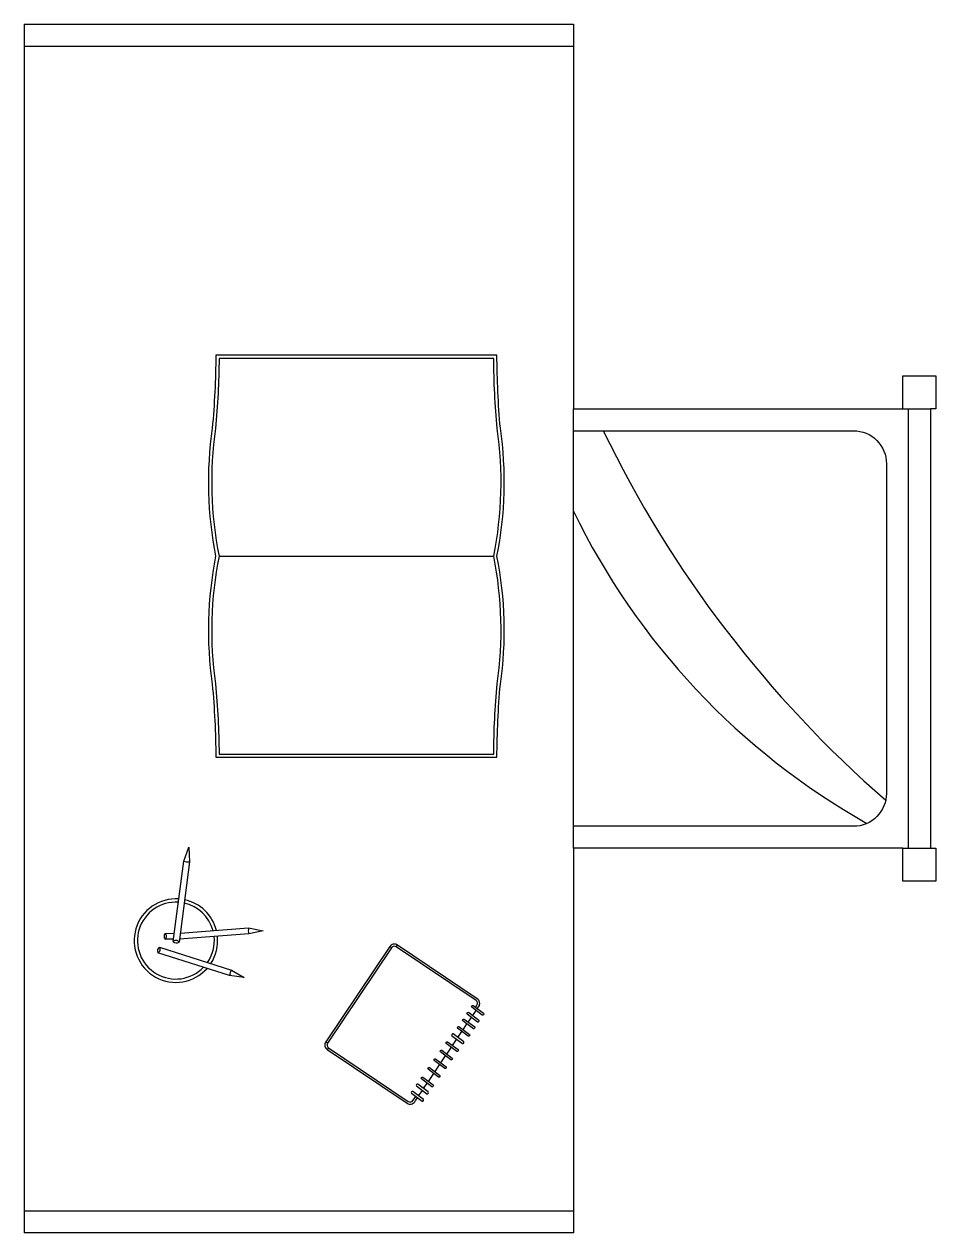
# Model space of a CAD drawing. Header units: millimetres. Extents: x 19.78 to 20.61, y 5.44 to 6.54.
import ezdxf

# ---------------------------------------------------------------- set-up
doc = ezdxf.new("R2010")
doc.units = ezdxf.units.MM
doc.header["$MEASUREMENT"] = 0
doc.layers.get('0').update_dxf_attribs({"linetype": 'CONTINUOUS'})

msp = doc.modelspace()

# ---------------------------------------------------------------- wipeouts: each hides what was drawn before it
msp.add_wipeout([(19.7785, 6.5417), (20.2785, 6.5417), (20.2785, 6.1917), (20.5785, 6.1917), (20.5785, 6.2217), (20.6085, 6.2217), (20.6085, 6.1917), (20.6035, 6.1917), (20.6035, 5.7917), (20.6085, 5.7917), (20.6085, 5.7617), (20.5785, 5.7617), (20.5785, 5.7917), (20.2785, 5.7917), (20.2785, 5.4417), (19.7785, 5.4417)])

# ---------------------------------------------------------------- next in the draw order: linework, layer by layer
for p, q in [((19.7785, 6.5417), (20.2785, 6.5417)), ((19.7785, 6.5417), (19.7785, 5.4417)), ((20.2785, 6.5417), (20.2785, 6.1917)), ((19.7785, 6.5217), (20.2785, 6.5217)), ((20.5785, 6.1917), (20.5785, 6.2217)), ((20.5785, 6.2217), (20.6085, 6.2217)), ((20.6085, 6.2217), (20.6085, 6.1917)), ((20.2785, 5.7917), (20.2785, 6.1917)), ((20.2785, 6.1917), (20.5785, 6.1917)), ((20.5785, 6.1917), (20.6035, 6.1917)), ((20.5835, 5.7917), (20.5835, 6.1917)), ((20.6085, 6.1917), (20.6035, 6.1917)), ((20.6035, 6.1917), (20.6035, 5.7917)), ((19.9559, 6.0575), (20.2059, 6.0575)), ((19.9237, 5.78), (19.9284, 5.7926)), ((19.9284, 5.7926), (19.929, 5.7793)), ((20.5785, 5.7917), (20.2785, 5.7917)), ((20.2785, 5.7917), (20.2785, 5.4417)), ((20.5785, 5.7917), (20.6035, 5.7917)), ((20.5785, 5.7617), (20.5785, 5.7917)), ((20.6035, 5.7917), (20.6085, 5.7917)), ((20.6085, 5.7917), (20.6085, 5.7617)), ((20.6085, 5.7617), (20.5785, 5.7617)), ((19.9828, 5.7193), (19.9959, 5.7165)), ((19.9959, 5.7165), (19.9829, 5.7139)), ((20.113, 5.7012), (20.1113, 5.7023)), ((20.1172, 5.702), (20.1183, 5.7036)), ((19.9672, 5.6809), (19.9787, 5.6742)), ((19.9787, 5.6742), (19.9655, 5.6759)), ((20.1868, 5.6394), (20.1899, 5.6441)), ((20.1828, 5.6335), (20.1856, 5.6378)), ((20.1734, 5.6195), (20.177, 5.6249)), ((20.1781, 5.6266), (20.1816, 5.6318)), ((20.0547, 5.6144), (20.053, 5.6155)), ((20.0555, 5.6102), (20.0544, 5.6085)), ((20.1632, 5.6044), (20.1674, 5.6106)), ((20.1685, 5.6123), (20.1722, 5.6178)), ((20.1578, 5.5964), (20.1621, 5.6028)), ((20.1525, 5.5884), (20.1567, 5.5947)), ((20.1421, 5.5731), (20.1454, 5.5779)), ((20.1465, 5.5796), (20.1514, 5.5868)), ((20.1376, 5.5663), (20.141, 5.5714)), ((19.7785, 5.4617), (20.2785, 5.4617)), ((20.2785, 5.4417), (19.7785, 5.4417))]:
    msp.add_line(p, q)
for points in [[(19.9497, 5.9411, -0.02135), (19.9529, 5.8745), (20.2089, 5.8745, -0.02135), (20.212, 5.9411, 0.085623), (20.2089, 6.0575, 0.085623), (20.212, 6.1739, -0.02135), (20.2089, 6.2405), (19.9529, 6.2405, -0.02135), (19.9497, 6.1739, 0.085623), (19.9528, 6.0575, 0.085623)], [(19.9527, 5.9415, -0.020424), (19.9559, 5.8775), (20.2059, 5.8775, -0.020424), (20.2091, 5.9415, 0.086128), (20.2059, 6.0575, 0.086128), (20.2091, 6.1736, -0.020424), (20.2059, 6.2375), (19.9559, 6.2375, -0.020424), (19.9527, 6.1736, 0.086128), (19.9559, 6.0575, 0.086128)], [(20.1859, 5.6471, -0.688915), (20.1871, 5.6487), (20.1967, 5.6415, -0.716423), (20.1955, 5.6399)], [(20.1874, 5.6275), (20.1778, 5.6347, -0.688915), (20.179, 5.6363), (20.1886, 5.6291, -0.716423)], [(20.1817, 5.6408, -0.688915), (20.1829, 5.6424), (20.1924, 5.6352, -0.716423), (20.1912, 5.6336)], [(20.1679, 5.6211), (20.1775, 5.6139, 0.716423), (20.1787, 5.6155), (20.1691, 5.6227, 0.688915)], [(20.1731, 5.6279, -0.688915), (20.1743, 5.6295), (20.1839, 5.6223, -0.716423), (20.1827, 5.6207)], [(20.1723, 5.6069), (20.1627, 5.6141, -0.688915), (20.1639, 5.6157), (20.1735, 5.6085, -0.716423)], [(20.1518, 5.5985, -0.688915), (20.153, 5.6001), (20.1626, 5.5929, -0.716423), (20.1614, 5.5913)], [(20.1574, 5.6063, -0.688915), (20.1586, 5.6079), (20.1682, 5.6007, -0.716423), (20.167, 5.5991)], [(20.1462, 5.5906, -0.688915), (20.1474, 5.5922), (20.157, 5.585, -0.716423), (20.1558, 5.5834)], [(20.1464, 5.5699), (20.1368, 5.5771, 0.688915), (20.1356, 5.5755), (20.1452, 5.5683, 0.716423)], [(20.1497, 5.5747), (20.1401, 5.5819, -0.688915), (20.1413, 5.5835), (20.1509, 5.5763, -0.716423)], [(20.1323, 5.5703, 0.688915), (20.1311, 5.5687), (20.1407, 5.5615, 0.716423), (20.1419, 5.5631)]]:
    msp.add_lwpolyline(points, format="xyb", close=True)
for points in [[(20.2785, 6.1717), (20.5335, 6.1717, -0.414214), (20.5635, 6.1417), (20.5635, 5.8417, -0.414214), (20.5335, 5.8117), (20.2785, 5.8117)], [(20.191, 5.6458), (20.1924, 5.6478, 0.414214), (20.191, 5.6547), (20.1183, 5.7036, 0.414214), (20.1113, 5.7023), (20.053, 5.6155, 0.414214), (20.0544, 5.6085), (20.1271, 5.5596, 0.414214), (20.1341, 5.561), (20.1348, 5.5621), (20.1359, 5.5638), (20.1365, 5.5647)], [(20.1894, 5.6469), (20.1907, 5.6489, 0.414214), (20.1899, 5.6531), (20.1172, 5.702, 0.414214), (20.113, 5.7012), (20.0547, 5.6144, 0.414214), (20.0555, 5.6102), (20.1282, 5.5613, 0.414214), (20.1324, 5.5621), (20.1343, 5.5649), (20.1349, 5.5658)]]:
    msp.add_lwpolyline(points, format="xyb")
for points in [[(19.9142, 5.707), (19.9237, 5.78)], [(19.929, 5.7793), (19.9195, 5.7062)], [(19.9068, 5.7142), (19.9152, 5.7143)], [(19.9198, 5.7085), (19.9201, 5.7091)], [(19.9829, 5.7139), (19.9199, 5.7091)], [(19.9206, 5.7144), (19.9828, 5.7193)], [(19.9018, 5.7018), (19.9672, 5.6809)], [(19.9145, 5.709), (19.9068, 5.7089)], [(19.9655, 5.6759), (19.9002, 5.6967)]]:
    msp.add_lwpolyline(points)
for centre, radius, start, end in [((21.2559, 6.6319), 1.0558, 205.8382, 228.9705), ((20.867, 6.3841), 0.6541, 205.8734, 240.5837), ((19.9277, 5.7896), 0.0103, 247.3886, 277.2155), ((19.9166, 5.7077), 0.038, 85.9965, 318.2697), ((19.9166, 5.7077), 0.035, 86.2884, 316.0597), ((19.9166, 5.7077), 0.038, 14.0688, 77.9729), ((19.9166, 5.7077), 0.035, 14.9006, 77.5756), ((19.9099, 5.7116), 0.0041, 140.4104, 221.1816), ((19.9046, 5.7115), 0.00342, 309.7819, 51.81), ((19.9166, 5.7077), 0.035, 325.4289, 6.1967), ((19.9166, 5.7077), 0.038, 326.7966, 6.0567), ((19.9928, 5.7167), 0.0103, 165.8825, 195.7094), ((19.9039, 5.6983), 0.0041, 121.9844, 202.7556), ((19.8989, 5.6999), 0.00342, 291.3559, 33.384), ((19.9166, 5.7045), 0.00342, 31.288, 133.3161), ((19.9173, 5.7097), 0.0041, 221.9164, 302.6876), ((19.9759, 5.6754), 0.0103, 147.4565, 177.2834)]:
    msp.add_arc(centre, radius, start, end)

doc.saveas('drawing.dxf')
